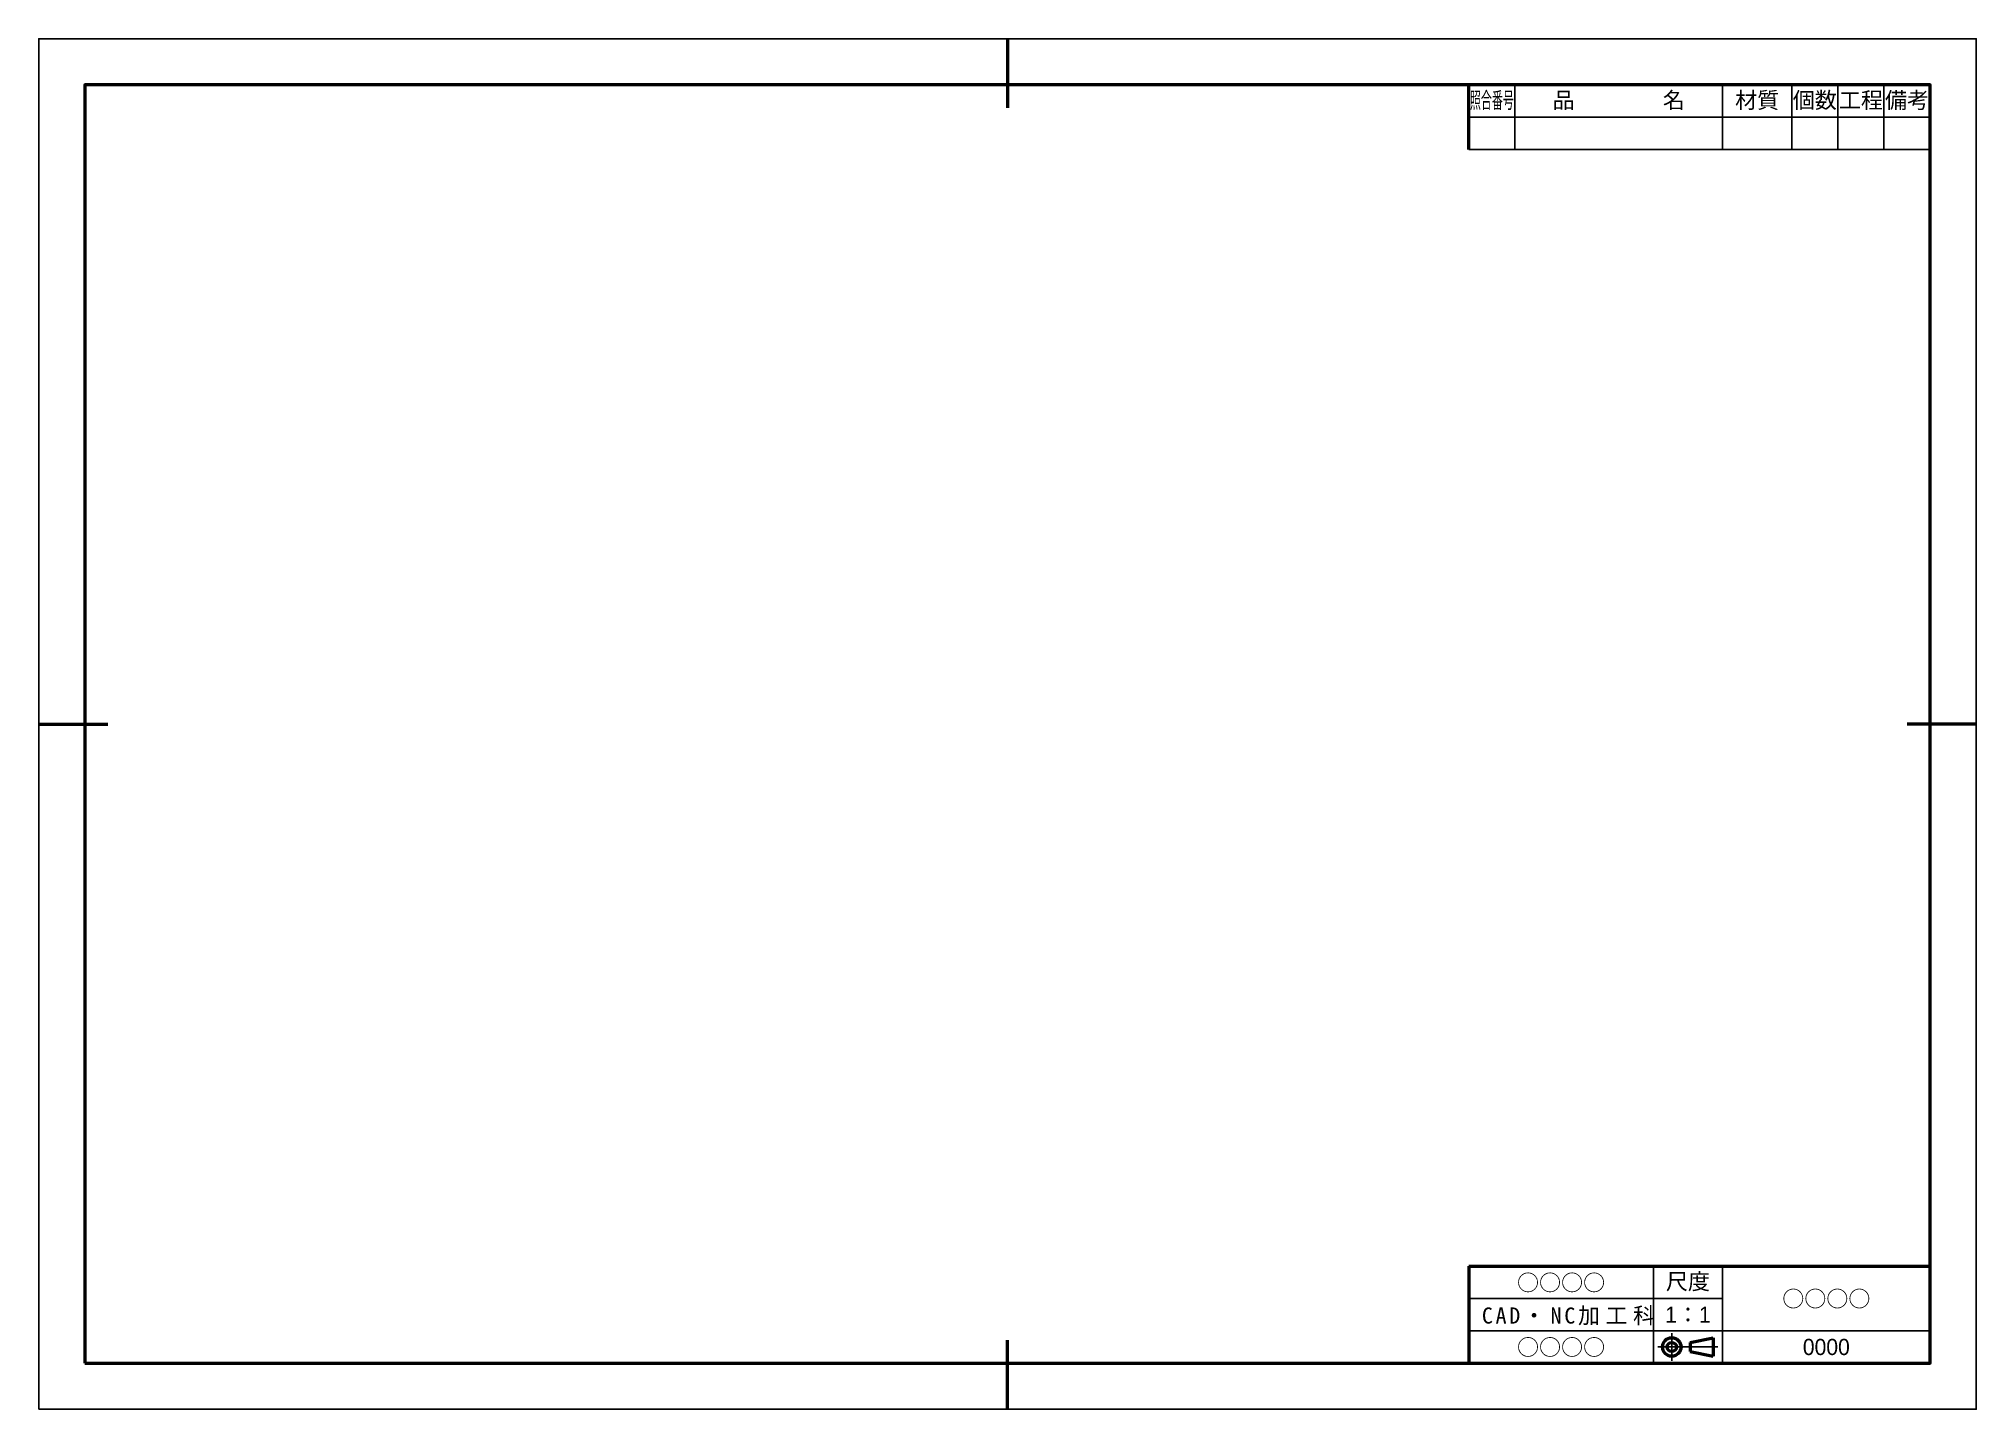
# Paper-space layout 'Ａ3' of a CAD drawing. Header units: millimetres. Extents: x 51 to 471, y 15 to 312.
import ezdxf
from ezdxf.enums import TextEntityAlignment as Align

# ---------------------------------------------------------------- set-up
doc = ezdxf.new("R2010")
doc.units = ezdxf.units.MM
doc.linetypes.add('CENTER2', pattern=[28.575, 19.05, -3.175, 3.175, -3.175])
doc.layers.get('0').update_dxf_attribs({"lineweight": 25})
for name, color, linetype, lineweight in [('01外径線', 7, 'Continuous', 50), ('02図枠', 7, 'Continuous', 50), ('03細線', 6, 'Continuous', 25), ('05中心線', 1, 'CENTER2', 25), ('08注記', 7, 'Continuous', 25)]:
    doc.layers.add(name, color=color, linetype=linetype, lineweight=lineweight)
doc.styles.add('MSゴシック-3.5', font='MS Gothic.ttf')
doc.styles.add('横文字', font='MS PGothic.ttf')

# ---------------------------------------------------------------- blocks, each defined once
blk = doc.blocks.new('図枠Ａ３')
blk.add_lwpolyline([(0, 0), (420, 0), (420, 297), (0, 297)], close=True)
at = {"layer": '01外径線'}
for p, q in [((358, 14.5), (363, 15.5)), ((358, 14.5), (358, 12.5)), ((363, 15.5), (363, 11.5)), ((358, 12.5), (363, 11.5))]:
    blk.add_line(p, q, dxfattribs=at)
for radius in [2, 1]:
    blk.add_circle((354, 13.5), radius, dxfattribs=at)
at = {"layer": '02図枠'}
for p, q in [((210, 297), (210, 282)), ((310, 273), (310, 287)), ((0, 148.5), (15, 148.5)), ((420, 148.5), (405, 148.5)), ((310, 31), (410, 31)), ((310, 31), (310, 10)), ((210, 0), (210, 15))]:
    blk.add_line(p, q, dxfattribs=at)
blk.add_lwpolyline([(10, 10), (410, 10), (410, 287), (10, 287)], close=True, dxfattribs=at)
at = {"layer": '03細線'}
for p, q in [((320, 273), (320, 287)), ((365, 273), (365, 287)), ((380, 273), (380, 287)), ((390, 273), (390, 287)), ((400, 273), (400, 287)), ((310, 280), (410, 280)), ((310, 273), (410, 273)), ((350, 31), (350, 10)), ((365, 31), (365, 10)), ((310, 24), (365, 24)), ((310, 17), (410, 17))]:
    blk.add_line(p, q, dxfattribs=at)
at = {"layer": '05中心線'}
for p, q in [((351, 13.5), (364, 13.5)), ((354, 16.5), (354, 10.5))]:
    blk.add_line(p, q, dxfattribs=at)
at = {"style": '横文字'}
for tag, p in [('作成日', (330, 27.5)), ('図名（名称）', (387.5, 24)), ('尺度', (357.5, 20.5)), ('氏名', (330, 13.5)), ('図番', (387.5, 13.5))]:
    blk.add_attdef(tag, text='', height=3.5, dxfattribs=at).set_placement(p, align=Align.MIDDLE)
at = {"layer": '08注記', "char_height": 3.5, "attachment_point": 5, "style": 'MSゴシック-3.5'}
for s, width, insert in [('{\\W0.5;照合番号}', 9.8766, (315, 283.5)), ('品\u3000\u3000\u3000\u3000名', 44.8824, (342.5, 283.5)), ('材質', 14.9718, (372.5, 283.5)), ('個数', 9.9821, (385, 283.5)), ('工程', 9.9821, (395, 283.5)), ('備考', 9.9821, (405, 283.5)), ('尺度', 14.6572, (357.5, 27.5)), ('{\\T1.25;CAD・NC加工科}', 47.6298, (332.2, 20.12))]:
    blk.add_mtext_dynamic_manual_height_columns(s, width=width, gutter_width=17.5, heights=[0], dxfattribs=dict(at, insert=insert))

psp = doc.layouts.new('Ａ3')

# ---------------------------------------------------------------- block references
psp.add_blockref('図枠Ａ３', (51.07, 15)).add_auto_attribs({'尺度': '1：1', '氏名': '○○○○', '作成日': '○○○○', '図名（名称）': '○○○○', '図番': '0000'})

doc.saveas('drawing.dxf')
